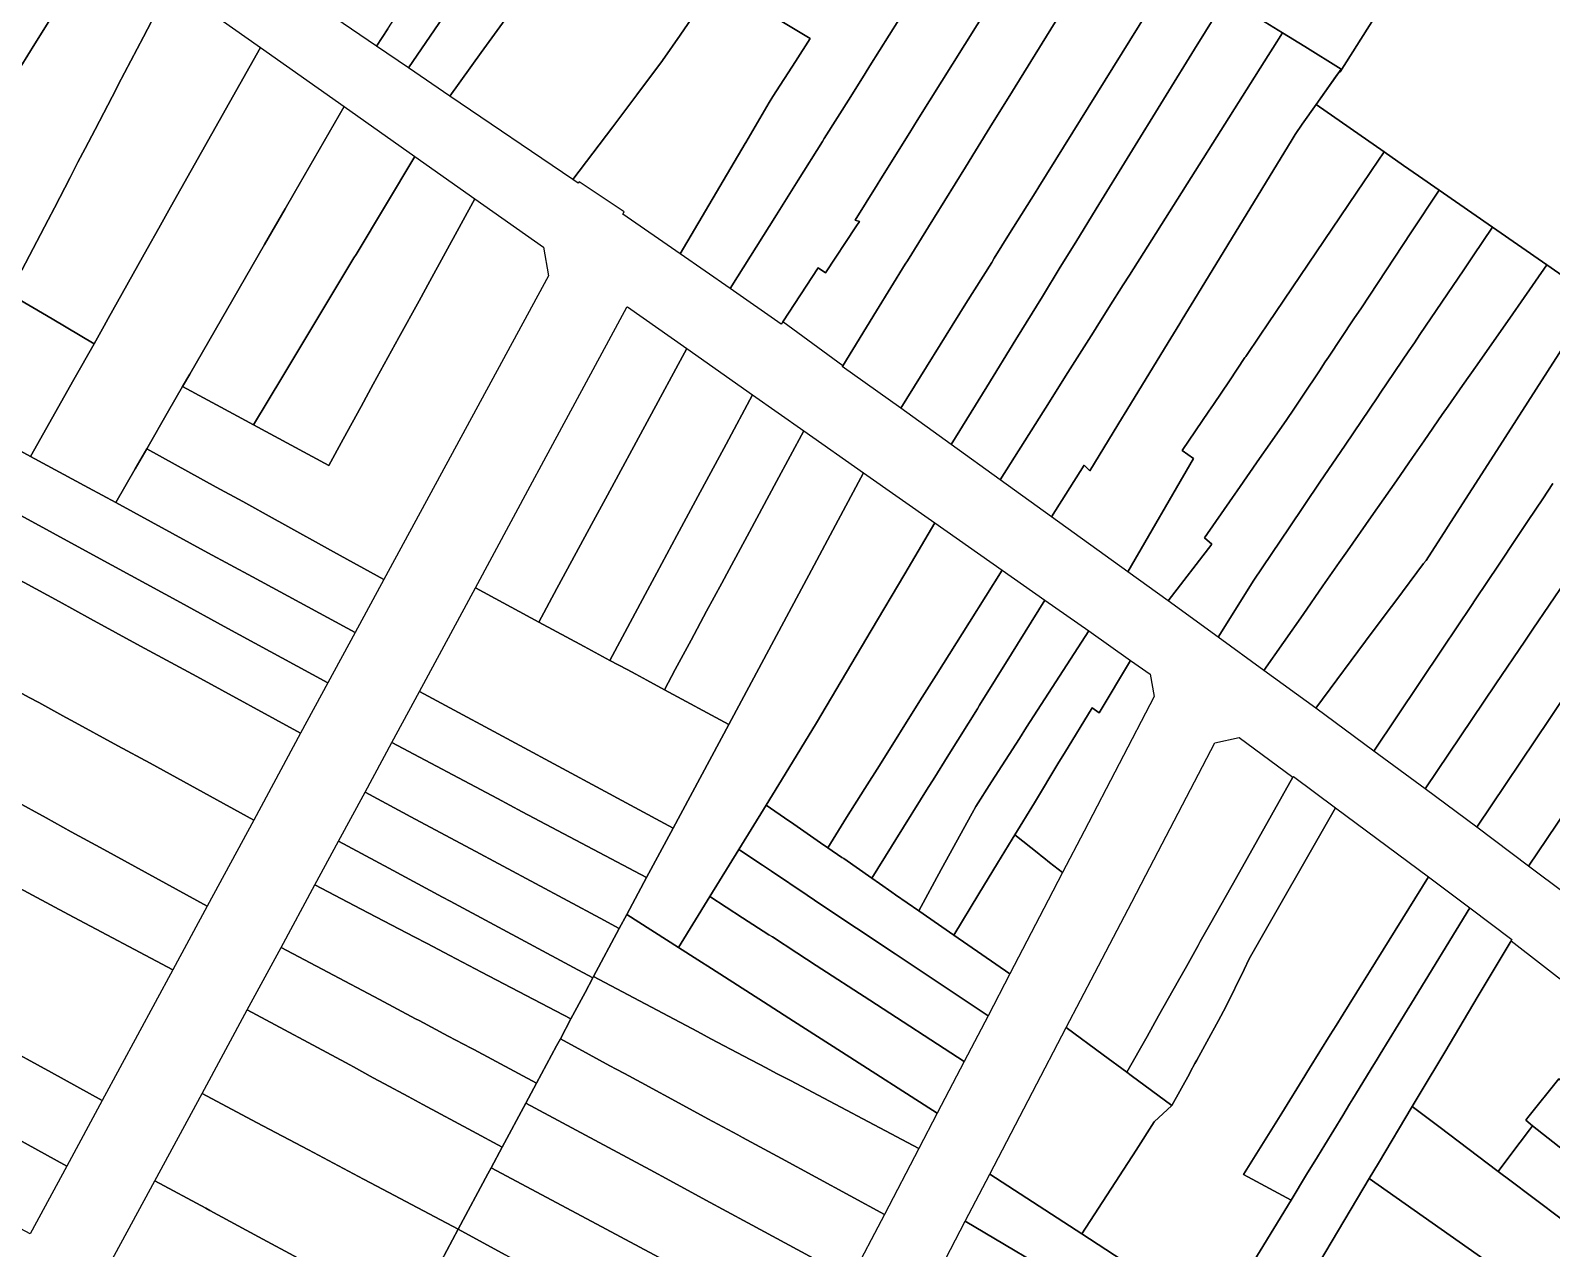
# Model space of a CAD drawing. Header units: metres. Extents: x 3 to 1005126, y 39 to 4383651.
# Drawn here: x 490373.9 to 490497.1, y 4371563.8 to 4371662.4 of the extents above; entities that cross this region are included whole.
import ezdxf

# ---------------------------------------------------------------- set-up
doc = ezdxf.new("R2010")
doc.units = ezdxf.units.M
doc.header["$MEASUREMENT"] = 0
doc.layers.add('TM_Llucmajor', color=7, linetype='Continuous')

msp = doc.modelspace()

# ---------------------------------------------------------------- linework, layer by layer
at = {"layer": 'TM_Llucmajor', "linetype": 'Continuous', "flags": 128}
for points in [[(490519.56, 4371721.68), (490479.94, 4371659.04), (490479.9, 4371659.07), (490479.9, 4371659.07), (490480.03, 4371659.26), (490477.07, 4371661.09), (490475.28, 4371662.19), (490470.71, 4371665.01)], [(490500.56, 4371640.71), (490496.67, 4371643.41), (490492.27, 4371646.46), (490487.96, 4371649.46), (490486.29, 4371650.62), (490485.08, 4371651.46), (490483.51, 4371652.55), (490478, 4371656.38), (490479.6, 4371658.65), (490479.6, 4371658.65), (490479.9, 4371659.07), (490479.94, 4371659.04), (490519.56, 4371721.68)], [(490454.41, 4371669.02), (490445.72, 4371655.1), (490445.12, 4371654.13), (490442.77, 4371650.36), (490442.46, 4371649.88), (490440.69, 4371647.04), (490441.03, 4371646.91), (490440.75, 4371646.49), (490438.3, 4371642.76), (490437.69, 4371643.16), (490434.84, 4371638.8), (490434.84, 4371638.8), (490434.71, 4371638.62), (490430.57, 4371641.49), (490434.32, 4371647.46), (490436.08, 4371650.26), (490438.05, 4371653.39), (490438.19, 4371653.63), (490440.34, 4371657.05), (490441.5, 4371658.89), (490441.89, 4371659.51), (490449.71, 4371671.97)], [(490373.17, 4371659.47), (490374.3, 4371661.3), (490379.74, 4371670.05)], [(490459.63, 4371667.54), (490453.06, 4371656.91), (490451.8, 4371654.87), (490450.42, 4371652.63), (490449.61, 4371651.32), (490447.1, 4371647.26), (490446.97, 4371647.06), (490444.92, 4371643.74), (490444.75, 4371643.46), (490442.42, 4371639.68), (490439.68, 4371635.25), (490439.68, 4371635.25), (490434.84, 4371638.8), (490437.69, 4371643.16), (490438.3, 4371642.76), (490440.75, 4371646.49), (490441.03, 4371646.91), (490440.69, 4371647.04), (490442.46, 4371649.88), (490442.77, 4371650.36), (490445.12, 4371654.13), (490445.72, 4371655.1), (490454.41, 4371669.02)], [(490385.3, 4371666.14), (490383.08, 4371661.86), (490381.05, 4371657.97), (490380.91, 4371657.69), (490379.17, 4371654.36), (490378.37, 4371652.83), (490377.79, 4371651.72), (490377.15, 4371650.48), (490375.88, 4371648.03), (490375.37, 4371647.05), (490373.25, 4371642.98)], [(490434.63, 4371663.19), (490437.05, 4371661.74), (490435.85, 4371659.86), (490434.04, 4371657.05), (490433.74, 4371656.54), (490431.84, 4371653.31), (490431.78, 4371653.22), (490426.52, 4371644.3), (490421.88, 4371647.51), (490422, 4371647.7), (490422, 4371647.7), (490418.34, 4371650.12), (490418.27, 4371650.02), (490417.85, 4371650.31), (490421.07, 4371654.58), (490423.02, 4371657.16), (490425.11, 4371659.94), (490426.53, 4371662), (490427.78, 4371663.81)], [(490402.86, 4371662.52), (490401.95, 4371661.12), (490401.95, 4371661.12), (490398.58, 4371663.41)], [(490498.57, 4371637.63), (490492.37, 4371628.01), (490490.62, 4371625.29), (490488.63, 4371622.18), (490488.54, 4371622.04), (490486.89, 4371619.49), (490486.7, 4371619.24), (490484.44, 4371616.21), (490484.1, 4371615.75), (490482.54, 4371613.67), (490477.96, 4371607.53), (490477.96, 4371607.53), (490473.77, 4371610.58), (490476.94, 4371615.12), (490478.54, 4371617.42), (490479.86, 4371619.31), (490480.53, 4371620.27), (490482.46, 4371623.02), (490484.49, 4371625.93), (490485.8, 4371627.81), (490486.74, 4371629.16), (490488.21, 4371631.29), (490488.69, 4371631.97), (490489.85, 4371633.64), (490491.02, 4371635.31), (490493.91, 4371639.45), (490494.58, 4371640.41), (490496.67, 4371643.41), (490500.56, 4371640.71)], [(490497.16, 4371625.7), (490496.75, 4371625.08), (490496.35, 4371624.48), (490495.17, 4371622.72), (490494.46, 4371621.67), (490494.19, 4371621.26), (490492.8, 4371619.19), (490490.88, 4371616.31), (490490.57, 4371615.85), (490488.26, 4371612.39), (490482.67, 4371604.05), (490482.67, 4371604.05), (490477.96, 4371607.53), (490482.54, 4371613.67), (490484.1, 4371615.75), (490484.44, 4371616.21), (490486.7, 4371619.24), (490486.89, 4371619.49), (490488.54, 4371622.04), (490488.63, 4371622.18), (490490.62, 4371625.29), (490492.37, 4371628.01), (490498.57, 4371637.63)], [(490498.17, 4371617.81), (490495.54, 4371613.91), (490494.89, 4371612.94), (490492.55, 4371609.49), (490486.81, 4371601), (490486.81, 4371601), (490482.67, 4371604.05), (490488.26, 4371612.39), (490490.57, 4371615.85), (490490.88, 4371616.31), (490492.8, 4371619.19), (490494.19, 4371621.26), (490494.46, 4371621.67), (490495.17, 4371622.72), (490496.35, 4371624.48), (490496.75, 4371625.08), (490497.16, 4371625.7)], [(490499.81, 4371611.01), (490496.92, 4371606.7), (490491, 4371597.91), (490491, 4371597.91), (490486.81, 4371601), (490492.55, 4371609.49), (490494.89, 4371612.94), (490495.54, 4371613.91), (490498.17, 4371617.81)], [(490501.27, 4371603.77), (490495.19, 4371594.75), (490495.19, 4371594.75), (490491, 4371597.91), (490496.92, 4371606.7), (490499.81, 4371611.01)], [(490501.17, 4371590.25), (490495.19, 4371594.75), (490501.27, 4371603.77)], [(490462.3, 4371562.86), (490459.04, 4371564.98), (490463.42, 4371571.76), (490464.9, 4371574.06), (490466.33, 4371575.38), (490467.74, 4371577.94), (490467.84, 4371578.13), (490468.19, 4371578.77), (490468.34, 4371579.04), (490469.14, 4371580.51), (490470.1, 4371582.26), (490470.7, 4371583.35), (490472.17, 4371586.37), (490472.59, 4371587.24), (490479.57, 4371599.47), (490487.08, 4371593.88), (490482.31, 4371586.19), (490481.77, 4371585.32), (490480.18, 4371582.76), (490479.61, 4371581.85), (490479.14, 4371581.09), (490477.46, 4371578.38), (490477.25, 4371578.04), (490477.09, 4371577.78), (490475.21, 4371574.76), (490473.59, 4371572.15), (490472.12, 4371569.78), (490475.97, 4371567.72), (490469.56, 4371557.22)], [(490469.56, 4371557.22), (490475.97, 4371567.72), (490477.23, 4371569.78), (490478.1, 4371571.21), (490478.7, 4371572.19), (490480.16, 4371574.57), (490480.71, 4371575.48), (490480.97, 4371575.91), (490482.67, 4371578.68), (490482.86, 4371578.98), (490483.19, 4371579.52), (490485.37, 4371583.09), (490485.71, 4371583.64), (490490.43, 4371591.38), (490493.84, 4371588.8), (490493.79, 4371588.71), (490491.12, 4371584.24), (490488.41, 4371579.69), (490486.43, 4371576.37), (490485.78, 4371575.28), (490483.05, 4371570.7), (490482.3, 4371569.45), (490478.27, 4371562.69)], [(490498.45, 4371558.09), (490495.8, 4371559.95), (490491.75, 4371562.8), (490491.75, 4371562.8), (490482.3, 4371569.45), (490483.05, 4371570.7), (490485.78, 4371575.28), (490487.93, 4371573.66), (490492.73, 4371570.04), (490493.79, 4371569.24), (490495.42, 4371568.01), (490496.28, 4371567.36), (490499.29, 4371565.09)], [(490499.29, 4371565.09), (490496.28, 4371567.36), (490495.42, 4371568.01), (490493.79, 4371569.24), (490492.73, 4371570.04), (490493.76, 4371571.4), (490495.27, 4371573.4), (490495.51, 4371573.72), (490498.04, 4371571.72)], [(490497.81, 4371551.06), (490495.59, 4371552.47), (490493.63, 4371548.14), (490481.53, 4371556.44), (490479, 4371558.18), (490479, 4371558.18), (490476.57, 4371559.85), (490478.27, 4371562.69), (490482.3, 4371569.45), (490491.75, 4371562.8), (490495.8, 4371559.95), (490498.45, 4371558.09)], [(490405.8, 4371560.18), (490408.57, 4371565.36), (490412.37, 4371563.29)]]:
    msp.add_lwpolyline(points, dxfattribs=at)
for points in [[(490404.54, 4371659.35), (490401.95, 4371661.12), (490402.86, 4371662.52), (490406.62, 4371668.32), (490409.59, 4371672.89), (490410.16, 4371673.77), (490411.85, 4371676.37), (490412.45, 4371677.29), (490413.71, 4371679.22), (490413.75, 4371679.28), (490414.7, 4371680.75), (490415.42, 4371681.86), (490415.38, 4371682.5), (490419.55, 4371681.31), (490418.01, 4371679.06), (490415.35, 4371675.16), (490414.57, 4371674.02), (490412.13, 4371670.45), (490410.6, 4371668.22), (490406.99, 4371662.94), (490404.54, 4371659.35)], [(490407.89, 4371657.07), (490404.54, 4371659.35), (490406.99, 4371662.94), (490410.6, 4371668.22), (490412.13, 4371670.45), (490414.57, 4371674.02), (490415.35, 4371675.16), (490418.01, 4371679.06), (490419.55, 4371681.31), (490424.83, 4371680.56), (490422.2, 4371676.91), (490419.09, 4371672.6), (490418.28, 4371671.48), (490416.8, 4371669.42), (490415.73, 4371667.94), (490414.17, 4371665.78), (490410.43, 4371660.59), (490407.89, 4371657.07)], [(490417.85, 4371650.31), (490407.89, 4371657.07), (490410.43, 4371660.59), (490414.17, 4371665.78), (490415.73, 4371667.94), (490416.8, 4371669.42), (490418.28, 4371671.48), (490419.09, 4371672.6), (490422.2, 4371676.91), (490424.83, 4371680.56), (490429.77, 4371679.77), (490437.29, 4371678.62), (490435.97, 4371676.53), (490430.63, 4371668.08), (490429.57, 4371666.41), (490427.78, 4371663.81), (490426.53, 4371662), (490425.11, 4371659.94), (490423.02, 4371657.16), (490421.07, 4371654.58), (490417.85, 4371650.31)], [(490430.57, 4371641.49), (490426.52, 4371644.3), (490431.78, 4371653.22), (490431.84, 4371653.31), (490433.74, 4371656.54), (490434.04, 4371657.05), (490435.85, 4371659.86), (490437.05, 4371661.74), (490434.63, 4371663.19), (490432.71, 4371664.41), (490437.97, 4371672.62), (490439.2, 4371674.54), (490441.41, 4371677.99), (490452.43, 4371676.3), (490449.71, 4371671.97), (490441.89, 4371659.51), (490441.5, 4371658.89), (490440.34, 4371657.05), (490438.19, 4371653.63), (490438.05, 4371653.39), (490436.08, 4371650.26), (490434.32, 4371647.46), (490430.57, 4371641.49)], [(490366.37, 4371648.5), (490359.39, 4371652.83), (490361.96, 4371657.01), (490366.13, 4371663.8), (490372.15, 4371673.58), (490374.21, 4371673.96), (490379.74, 4371670.05), (490374.3, 4371661.3), (490373.17, 4371659.47), (490372.28, 4371658.03), (490370.74, 4371655.54), (490368.98, 4371652.69), (490367.53, 4371650.36), (490366.37, 4371648.5)], [(490444.38, 4371631.8), (490439.64, 4371635.19), (490439.68, 4371635.25), (490442.42, 4371639.68), (490444.75, 4371643.46), (490444.92, 4371643.74), (490446.97, 4371647.06), (490447.1, 4371647.26), (490449.61, 4371651.32), (490450.42, 4371652.63), (490451.8, 4371654.87), (490453.06, 4371656.91), (490459.63, 4371667.54), (490461.56, 4371670.66), (490466.63, 4371667.53), (490464.29, 4371663.78), (490455.55, 4371649.73), (490455.25, 4371649.25), (490453.51, 4371646.45), (490453.19, 4371645.94), (490451.95, 4371643.96), (490451.74, 4371643.61), (490449.66, 4371640.27), (490444.38, 4371631.8)], [(490448.46, 4371628.86), (490444.38, 4371631.8), (490449.66, 4371640.27), (490451.74, 4371643.61), (490451.95, 4371643.96), (490453.19, 4371645.94), (490453.51, 4371646.45), (490455.25, 4371649.25), (490455.55, 4371649.73), (490464.29, 4371663.78), (490466.63, 4371667.53), (490470.71, 4371665.01), (490468.68, 4371661.72), (490468.38, 4371661.23), (490460.2, 4371647.94), (490458.55, 4371645.25), (490457.29, 4371643.21), (490455.84, 4371640.85), (490453.69, 4371637.36), (490451.35, 4371633.55), (490448.46, 4371628.86)], [(490375.71, 4371639.03), (490372.25, 4371641.07), (490373.25, 4371642.98), (490375.37, 4371647.05), (490375.88, 4371648.03), (490377.15, 4371650.48), (490377.79, 4371651.72), (490378.37, 4371652.83), (490379.17, 4371654.36), (490380.91, 4371657.69), (490381.05, 4371657.97), (490383.08, 4371661.86), (490385.3, 4371666.14), (490392.56, 4371661.01), (490385.29, 4371648.07), (490384.34, 4371646.39), (490383.4, 4371644.7), (490380.23, 4371639.07), (490379.9, 4371638.47), (490379.09, 4371637.03), (490375.71, 4371639.03)], [(490452.42, 4371626.01), (490448.46, 4371628.86), (490451.35, 4371633.55), (490453.69, 4371637.36), (490455.84, 4371640.85), (490457.29, 4371643.21), (490458.55, 4371645.25), (490460.2, 4371647.94), (490468.38, 4371661.23), (490468.68, 4371661.72), (490470.71, 4371665.01), (490475.28, 4371662.19), (490474.49, 4371660.94), (490474.12, 4371660.36), (490464.38, 4371644.93), (490462.89, 4371642.58), (490462.39, 4371641.78), (490461.23, 4371639.95), (490460.19, 4371638.3), (490459.98, 4371637.97), (490457.72, 4371634.4), (490456.41, 4371632.32), (490452.42, 4371626.01)], [(490456.59, 4371623.01), (490452.42, 4371626.01), (490456.41, 4371632.32), (490457.72, 4371634.4), (490459.98, 4371637.97), (490460.19, 4371638.3), (490461.23, 4371639.95), (490462.39, 4371641.78), (490462.89, 4371642.58), (490464.38, 4371644.93), (490474.12, 4371660.36), (490474.49, 4371660.94), (490475.28, 4371662.19), (490477.07, 4371661.09), (490480.03, 4371659.26), (490478, 4371656.38), (490476.88, 4371654.8), (490476.3, 4371653.97), (490476.05, 4371653.55), (490468.39, 4371641.01), (490467.15, 4371638.98), (490466.96, 4371638.66), (490465.72, 4371636.64), (490464.76, 4371635.06), (490462.47, 4371631.31), (490462.33, 4371631.08), (490459.68, 4371626.74), (490459.23, 4371627.21), (490456.59, 4371623.01)], [(490378.64, 4371625.36), (490373.96, 4371627.9), (490377.46, 4371634.12), (490379.09, 4371637.03), (490379.9, 4371638.47), (490380.23, 4371639.07), (490383.4, 4371644.7), (490384.34, 4371646.39), (490385.29, 4371648.07), (490392.56, 4371661.01), (490399.33, 4371656.23), (490395.28, 4371649.2), (490394.55, 4371647.95), (490392.89, 4371645.07), (490386.83, 4371634.57), (490386.26, 4371633.57), (490385.12, 4371631.59), (490383.37, 4371628.53), (490382.42, 4371626.91), (490380.85, 4371624.18), (490378.64, 4371625.36)], [(490390.71, 4371631.16), (490386.26, 4371633.57), (490386.83, 4371634.57), (490392.89, 4371645.07), (490394.55, 4371647.95), (490395.28, 4371649.2), (490399.33, 4371656.23), (490405.06, 4371652.19), (490400.3, 4371644.26), (490400.12, 4371643.97), (490395.74, 4371636.7), (490394.37, 4371634.4), (490391.99, 4371630.46), (490390.71, 4371631.16)], [(490462.77, 4371618.57), (490456.59, 4371623.01), (490459.23, 4371627.21), (490459.68, 4371626.74), (490462.33, 4371631.08), (490462.47, 4371631.31), (490464.76, 4371635.06), (490465.72, 4371636.64), (490466.96, 4371638.66), (490467.15, 4371638.98), (490468.39, 4371641.01), (490476.05, 4371653.55), (490476.3, 4371653.97), (490476.88, 4371654.8), (490478, 4371656.38), (490483.51, 4371652.55), (490482.48, 4371651.04), (490482.21, 4371650.63), (490481.92, 4371650.21), (490474.09, 4371638.63), (490473.48, 4371637.72), (490472.31, 4371636), (490472.24, 4371635.9), (490470.98, 4371634.03), (490469.68, 4371632.11), (490469.31, 4371631.57), (490467.16, 4371628.38), (490468.08, 4371627.73), (490462.77, 4371618.57)], [(490398.1, 4371627.16), (490391.99, 4371630.46), (490394.37, 4371634.4), (490395.74, 4371636.7), (490400.12, 4371643.97), (490400.3, 4371644.26), (490405.06, 4371652.19), (490409.92, 4371648.76), (490406.26, 4371642.08), (490405.4, 4371640.51), (490403.76, 4371637.52), (490401.69, 4371633.75), (490401.31, 4371633.05), (490400.71, 4371631.95), (490399.26, 4371629.29), (490398.1, 4371627.16)], [(490466.03, 4371616.22), (490462.77, 4371618.57), (490468.08, 4371627.73), (490467.16, 4371628.38), (490469.31, 4371631.57), (490469.68, 4371632.11), (490470.98, 4371634.03), (490472.24, 4371635.9), (490472.31, 4371636), (490473.48, 4371637.72), (490474.09, 4371638.63), (490481.92, 4371650.21), (490482.21, 4371650.63), (490482.48, 4371651.04), (490483.51, 4371652.55), (490485.08, 4371651.46), (490486.29, 4371650.62), (490487.96, 4371649.46), (490485.67, 4371646), (490481.66, 4371639.94), (490481.06, 4371639.04), (490479, 4371635.94), (490478.74, 4371635.55), (490478.26, 4371634.83), (490476.96, 4371632.87), (490476.2, 4371631.72), (490475.63, 4371630.89), (490474.25, 4371628.92), (490473.42, 4371627.73), (490471.6, 4371625.12), (490471.22, 4371624.58), (490468.95, 4371621.32), (490469.56, 4371620.81), (490466.03, 4371616.22)], [(490360.75, 4371637.29), (490352.71, 4371641.96), (490357.51, 4371649.77), (490365.44, 4371645.09), (490368.58, 4371643.24), (490371.03, 4371641.79), (490372.25, 4371641.07), (490375.71, 4371639.03), (490379.09, 4371637.03), (490377.46, 4371634.12), (490373.96, 4371627.9), (490371.23, 4371629.39), (490369.35, 4371630.41), (490367.21, 4371631.58), (490367.99, 4371633.08), (490364.03, 4371635.39), (490360.75, 4371637.29)], [(490470.08, 4371613.27), (490466.03, 4371616.22), (490469.56, 4371620.81), (490468.95, 4371621.32), (490471.22, 4371624.58), (490471.6, 4371625.12), (490473.42, 4371627.73), (490474.25, 4371628.92), (490475.63, 4371630.89), (490476.2, 4371631.72), (490476.96, 4371632.87), (490478.26, 4371634.83), (490478.74, 4371635.55), (490479, 4371635.94), (490481.06, 4371639.04), (490481.66, 4371639.94), (490485.67, 4371646), (490487.96, 4371649.46), (490492.27, 4371646.46), (490490.7, 4371644.14), (490489.95, 4371643.02), (490486.4, 4371637.77), (490485.95, 4371637.1), (490485.51, 4371636.46), (490483.19, 4371633.02), (490482.98, 4371632.72), (490480.34, 4371628.82), (490478.31, 4371625.82), (490475.82, 4371622.13), (490472.96, 4371617.9), (490470.08, 4371613.27)], [(490391.12, 4371624.25), (490388.97, 4371625.43), (490383.37, 4371628.53), (490385.12, 4371631.59), (490386.26, 4371633.57), (490390.71, 4371631.16), (490391.99, 4371630.46), (490398.1, 4371627.16), (490399.26, 4371629.29), (490400.71, 4371631.95), (490401.31, 4371633.05), (490401.69, 4371633.75), (490403.76, 4371637.52), (490405.4, 4371640.51), (490406.26, 4371642.08), (490409.92, 4371648.76), (490415.46, 4371644.85), (490415.88, 4371642.53), (490402.55, 4371617.94), (490398.47, 4371620.19), (490394.3, 4371622.49), (490393.76, 4371622.79), (490391.12, 4371624.25)], [(490473.77, 4371610.58), (490470.08, 4371613.27), (490472.96, 4371617.9), (490475.82, 4371622.13), (490478.31, 4371625.82), (490480.34, 4371628.82), (490482.98, 4371632.72), (490483.19, 4371633.02), (490485.51, 4371636.46), (490485.95, 4371637.1), (490486.4, 4371637.77), (490489.95, 4371643.02), (490490.7, 4371644.14), (490492.27, 4371646.46), (490496.67, 4371643.41), (490494.58, 4371640.41), (490493.91, 4371639.45), (490491.02, 4371635.31), (490489.85, 4371633.64), (490488.69, 4371631.97), (490488.21, 4371631.29), (490486.74, 4371629.16), (490485.8, 4371627.81), (490484.49, 4371625.93), (490482.46, 4371623.02), (490480.53, 4371620.27), (490479.86, 4371619.31), (490478.54, 4371617.42), (490476.94, 4371615.12), (490473.77, 4371610.58)], [(490415.09, 4371614.5), (490409.95, 4371617.27), (490414.38, 4371625.49), (490415.5, 4371627.56), (490422.2, 4371639.98), (490422.27, 4371640), (490427.06, 4371636.63), (490420.64, 4371624.77), (490419.52, 4371622.69), (490416.55, 4371617.21), (490415.09, 4371614.5)], [(490418.76, 4371612.52), (490415.09, 4371614.5), (490416.55, 4371617.21), (490419.52, 4371622.69), (490420.64, 4371624.77), (490427.06, 4371636.63), (490432.39, 4371632.89), (490430.25, 4371628.91), (490427.97, 4371624.67), (490426.27, 4371621.51), (490424.65, 4371618.49), (490423.7, 4371616.74), (490420.84, 4371611.4), (490418.76, 4371612.52)], [(490422.23, 4371610.65), (490420.84, 4371611.4), (490423.7, 4371616.74), (490424.65, 4371618.49), (490426.27, 4371621.51), (490427.97, 4371624.67), (490430.25, 4371628.91), (490432.39, 4371632.89), (490436.54, 4371629.98), (490434.33, 4371625.88), (490432.13, 4371621.8), (490430.49, 4371618.75), (490429.89, 4371617.64), (490428.67, 4371615.38), (490427.41, 4371613.03), (490426.13, 4371610.66), (490425.25, 4371609.02), (490423.82, 4371609.79), (490422.93, 4371610.27), (490422.23, 4371610.65)], [(490369.04, 4371625.37), (490365.06, 4371627.55), (490367.21, 4371631.58), (490369.35, 4371630.41), (490371.23, 4371629.39), (490373.96, 4371627.9), (490378.64, 4371625.36), (490380.85, 4371624.18), (490388.3, 4371620.11), (490391.91, 4371618.16), (490400.22, 4371613.64), (490398.01, 4371609.57), (490389.62, 4371614.15), (490386.1, 4371616.07), (490379.28, 4371619.79), (490369.04, 4371625.37)], [(490430.46, 4371606.22), (490425.25, 4371609.02), (490426.13, 4371610.66), (490427.41, 4371613.03), (490428.67, 4371615.38), (490429.89, 4371617.64), (490430.49, 4371618.75), (490432.13, 4371621.8), (490434.33, 4371625.88), (490436.54, 4371629.98), (490441.37, 4371626.59), (490439.1, 4371622.34), (490437.15, 4371618.71), (490430.46, 4371606.22)], [(490388.3, 4371620.11), (490380.85, 4371624.18), (490382.42, 4371626.91), (490383.37, 4371628.53), (490388.97, 4371625.43), (490391.12, 4371624.25), (490393.76, 4371622.79), (490394.3, 4371622.49), (490398.47, 4371620.19), (490402.55, 4371617.94), (490400.22, 4371613.64), (490391.91, 4371618.16), (490388.3, 4371620.11)], [(490368.31, 4371620.5), (490362.9, 4371623.45), (490363.03, 4371623.7), (490365.06, 4371627.55), (490369.04, 4371625.37), (490379.28, 4371619.79), (490386.1, 4371616.07), (490389.62, 4371614.15), (490398.01, 4371609.57), (490395.81, 4371605.5), (490387.41, 4371610.08), (490383.91, 4371611.99), (490382.85, 4371612.56), (490378.8, 4371614.77), (490376.26, 4371616.16), (490371.55, 4371618.73), (490368.31, 4371620.5)], [(490426.4, 4371588.16), (490422.22, 4371590.84), (490423.81, 4371593.81), (490425.95, 4371597.81), (490430.46, 4371606.22), (490437.15, 4371618.71), (490439.1, 4371622.34), (490441.37, 4371626.59), (490447.15, 4371622.53), (490444.7, 4371618.4), (490441.99, 4371613.82), (490437.56, 4371606.33), (490435.02, 4371602.2), (490434.5, 4371601.35), (490433.48, 4371599.69), (490431.27, 4371596.09), (490428.93, 4371592.28), (490426.4, 4371588.16)], [(490365.76, 4371612.82), (490359.19, 4371616.41), (490359.64, 4371617.29), (490361.79, 4371621.35), (490362.9, 4371623.45), (490368.31, 4371620.5), (490371.55, 4371618.73), (490376.26, 4371616.16), (490378.8, 4371614.77), (490382.85, 4371612.56), (490383.91, 4371611.99), (490387.41, 4371610.08), (490395.81, 4371605.5), (490392.03, 4371598.47), (490387.96, 4371600.69), (490383.62, 4371603.07), (490381.02, 4371604.48), (490377.26, 4371606.54), (490376.81, 4371606.78), (490374.62, 4371607.98), (490373.84, 4371608.4), (490365.76, 4371612.82)], [(490435.31, 4371598.42), (490433.48, 4371599.69), (490434.5, 4371601.35), (490435.02, 4371602.2), (490437.56, 4371606.33), (490441.99, 4371613.82), (490444.7, 4371618.4), (490447.15, 4371622.53), (490452.58, 4371618.71), (490449.93, 4371614.48), (490447.24, 4371610.2), (490445.93, 4371608.11), (490442.65, 4371602.88), (490441.48, 4371601.03), (490440, 4371598.67), (490438.47, 4371596.23), (490437.89, 4371596.63), (490435.46, 4371598.32), (490435.31, 4371598.42)], [(490439.62, 4371595.44), (490438.47, 4371596.23), (490440, 4371598.67), (490441.48, 4371601.03), (490442.65, 4371602.88), (490445.93, 4371608.11), (490447.24, 4371610.2), (490449.93, 4371614.48), (490452.58, 4371618.71), (490456.03, 4371616.28), (490453.34, 4371611.92), (490450.75, 4371607.77), (490450.58, 4371607.48), (490448.27, 4371603.78), (490447, 4371601.74), (490446.61, 4371601.11), (490443.98, 4371596.89), (490443.64, 4371596.34), (490442.03, 4371593.77), (490439.76, 4371595.35), (490439.62, 4371595.44)], [(490414.24, 4371604.14), (490405.43, 4371608.89), (490409.95, 4371617.27), (490415.09, 4371614.5), (490418.76, 4371612.52), (490420.84, 4371611.4), (490422.23, 4371610.65), (490422.93, 4371610.27), (490423.82, 4371609.79), (490425.25, 4371609.02), (490430.46, 4371606.22), (490425.95, 4371597.81), (490419.4, 4371601.35), (490417.71, 4371602.26), (490415.94, 4371603.22), (490414.24, 4371604.14)], [(490360.09, 4371606.93), (490355.49, 4371609.44), (490357.64, 4371613.5), (490359.19, 4371616.41), (490365.76, 4371612.82), (490373.84, 4371608.4), (490374.62, 4371607.98), (490376.81, 4371606.78), (490377.26, 4371606.54), (490381.02, 4371604.48), (490383.62, 4371603.07), (490387.96, 4371600.69), (490392.03, 4371598.47), (490388.25, 4371591.49), (490379.87, 4371596.09), (490377.23, 4371597.53), (490375.22, 4371598.64), (490370.06, 4371601.46), (490368.25, 4371602.45), (490366.89, 4371603.2), (490360.09, 4371606.93)], [(490442.67, 4371593.33), (490442.03, 4371593.77), (490443.64, 4371596.34), (490443.98, 4371596.89), (490446.61, 4371601.11), (490447, 4371601.74), (490448.27, 4371603.78), (490450.58, 4371607.48), (490450.75, 4371607.77), (490453.34, 4371611.92), (490456.03, 4371616.28), (490459.59, 4371613.78), (490454.57, 4371605.98), (490453.98, 4371605.07), (490451.73, 4371601.57), (490450.45, 4371599.58), (490450.15, 4371599.04), (490447.66, 4371594.47), (490445.83, 4371591.13), (490443.96, 4371592.43), (490443.67, 4371592.63), (490442.67, 4371593.33)], [(490448.68, 4371589.16), (490445.83, 4371591.13), (490447.66, 4371594.47), (490450.15, 4371599.04), (490450.45, 4371599.58), (490451.73, 4371601.57), (490453.98, 4371605.07), (490454.57, 4371605.98), (490459.59, 4371613.78), (490462.97, 4371611.4), (490460.44, 4371607.14), (490459.86, 4371607.55), (490457.64, 4371603.89), (490457.18, 4371603.15), (490455.2, 4371599.88), (490453.61, 4371597.27), (490453.4, 4371596.93), (490452.21, 4371594.97), (490450.71, 4371592.5), (490448.68, 4371589.16)], [(490455.97, 4371595.41), (490455.75, 4371595.58), (490455.55, 4371595.74), (490453.61, 4371597.27), (490455.2, 4371599.88), (490457.18, 4371603.15), (490457.64, 4371603.89), (490459.86, 4371607.55), (490460.44, 4371607.14), (490462.97, 4371611.4), (490464.57, 4371610.28), (490464.9, 4371608.47), (490459.23, 4371597.58), (490457.48, 4371594.22), (490456.43, 4371595.05), (490455.97, 4371595.41)], [(490365.35, 4371597.07), (490352.46, 4371604.08), (490353.3, 4371605.55), (490355.22, 4371608.96), (490355.49, 4371609.44), (490360.09, 4371606.93), (490366.89, 4371603.2), (490368.25, 4371602.45), (490370.06, 4371601.46), (490375.22, 4371598.64), (490377.23, 4371597.53), (490379.87, 4371596.09), (490388.25, 4371591.49), (490385.46, 4371586.34), (490377.03, 4371590.84), (490370.83, 4371594.15), (490365.35, 4371597.07)], [(490411.75, 4371600.21), (490403.19, 4371604.75), (490405.43, 4371608.89), (490414.24, 4371604.14), (490415.94, 4371603.22), (490417.71, 4371602.26), (490419.4, 4371601.35), (490425.95, 4371597.81), (490423.81, 4371593.81), (490413.74, 4371599.15), (490411.75, 4371600.21)], [(490409.59, 4371596.14), (490405.08, 4371598.55), (490401.02, 4371600.73), (490403.19, 4371604.75), (490411.75, 4371600.21), (490413.74, 4371599.15), (490423.81, 4371593.81), (490422.22, 4371590.84), (490421.6, 4371589.69), (490420.05, 4371590.52), (490409.59, 4371596.14)], [(490460.77, 4371579.48), (490457.78, 4371581.69), (490460.1, 4371586.12), (490462.19, 4371590.13), (490463.08, 4371591.83), (490464.21, 4371594), (490469.81, 4371604.71), (490471.78, 4371605.16), (490476.12, 4371601.94), (490471.55, 4371593.83), (490469.48, 4371590.15), (490468.62, 4371588.63), (490468.45, 4371588.32), (490467.5, 4371586.63), (490466.86, 4371585.49), (490465.25, 4371582.63), (490464.31, 4371580.96), (490462.68, 4371578.07), (490460.77, 4371579.48)], [(490365.72, 4371583.47), (490346.71, 4371593.89), (490348.38, 4371596.85), (490352.46, 4371604.08), (490365.35, 4371597.07), (490370.83, 4371594.15), (490377.03, 4371590.84), (490385.46, 4371586.34), (490379.76, 4371575.77), (490375.64, 4371578.03), (490371.38, 4371580.37), (490368.87, 4371581.75), (490365.72, 4371583.47)], [(490463.04, 4371577.81), (490462.68, 4371578.07), (490464.31, 4371580.96), (490465.25, 4371582.63), (490466.86, 4371585.49), (490467.5, 4371586.63), (490468.45, 4371588.32), (490468.62, 4371588.63), (490469.48, 4371590.15), (490471.55, 4371593.83), (490476.12, 4371601.94), (490476.16, 4371602.01), (490479.57, 4371599.47), (490472.59, 4371587.24), (490472.17, 4371586.37), (490470.7, 4371583.35), (490470.1, 4371582.26), (490469.14, 4371580.51), (490468.34, 4371579.04), (490468.19, 4371578.77), (490467.84, 4371578.13), (490467.74, 4371577.94), (490466.33, 4371575.38), (490463.04, 4371577.81)], [(490407.29, 4371592.24), (490402.95, 4371594.58), (490398.87, 4371596.77), (490401.02, 4371600.73), (490405.08, 4371598.55), (490409.59, 4371596.14), (490420.05, 4371590.52), (490421.6, 4371589.69), (490419.52, 4371585.8), (490419.46, 4371585.69), (490417.9, 4371586.53), (490407.9, 4371591.91), (490407.29, 4371592.24)], [(490433.18, 4371594.82), (490431.27, 4371596.09), (490433.48, 4371599.69), (490435.31, 4371598.42), (490435.46, 4371598.32), (490437.89, 4371596.63), (490438.47, 4371596.23), (490439.62, 4371595.44), (490439.76, 4371595.35), (490442.03, 4371593.77), (490442.67, 4371593.33), (490443.67, 4371592.63), (490443.96, 4371592.43), (490445.83, 4371591.13), (490448.68, 4371589.16), (490453.21, 4371586.02), (490451.45, 4371582.64), (490443.92, 4371587.65), (490440.8, 4371589.73), (490438, 4371591.59), (490436.8, 4371592.4), (490433.91, 4371594.33), (490433.18, 4371594.82)], [(490406.05, 4371588.47), (490404.99, 4371589.03), (490400.71, 4371591.27), (490396.96, 4371593.23), (490398.87, 4371596.77), (490402.95, 4371594.58), (490407.29, 4371592.24), (490407.9, 4371591.91), (490417.9, 4371586.53), (490419.46, 4371585.69), (490418.84, 4371584.52), (490417.69, 4371582.38), (490410.46, 4371586.16), (490407.88, 4371587.51), (490406.05, 4371588.47)], [(490431.58, 4371590.55), (490428.93, 4371592.28), (490431.27, 4371596.09), (490433.18, 4371594.82), (490433.91, 4371594.33), (490436.8, 4371592.4), (490438, 4371591.59), (490440.8, 4371589.73), (490443.92, 4371587.65), (490451.45, 4371582.64), (490449.52, 4371578.93), (490441.87, 4371583.9), (490437.54, 4371586.7), (490435.96, 4371587.73), (490433.99, 4371589.01), (490433.71, 4371589.19), (490431.58, 4371590.55)], [(490453.21, 4371586.02), (490448.68, 4371589.16), (490450.71, 4371592.5), (490452.21, 4371594.97), (490453.4, 4371596.93), (490453.61, 4371597.27), (490455.55, 4371595.74), (490455.75, 4371595.58), (490455.97, 4371595.41), (490456.43, 4371595.05), (490457.48, 4371594.22), (490456.31, 4371591.98), (490453.21, 4371586.02)], [(490348.47, 4371586.01), (490343.72, 4371588.6), (490346.71, 4371593.89), (490365.72, 4371583.47), (490368.87, 4371581.75), (490371.38, 4371580.37), (490375.64, 4371578.03), (490379.76, 4371575.77), (490376.89, 4371570.47), (490372.74, 4371572.75), (490372.19, 4371573.05), (490368.51, 4371575.05), (490364.59, 4371577.19), (490363.37, 4371577.86), (490351.34, 4371584.44), (490348.47, 4371586.01)], [(490475.97, 4371567.72), (490472.12, 4371569.78), (490473.59, 4371572.15), (490475.21, 4371574.76), (490477.09, 4371577.78), (490477.25, 4371578.04), (490477.46, 4371578.38), (490479.14, 4371581.09), (490479.61, 4371581.85), (490480.18, 4371582.76), (490481.77, 4371585.32), (490482.31, 4371586.19), (490487.08, 4371593.88), (490490.43, 4371591.38), (490485.71, 4371583.64), (490485.37, 4371583.09), (490483.19, 4371579.52), (490482.86, 4371578.98), (490482.67, 4371578.68), (490480.97, 4371575.91), (490480.71, 4371575.48), (490480.16, 4371574.57), (490478.7, 4371572.19), (490478.1, 4371571.21), (490477.23, 4371569.78), (490475.97, 4371567.72)], [(490405.11, 4371582.39), (490402.19, 4371583.94), (490398, 4371586.17), (490394.23, 4371588.17), (490396.96, 4371593.23), (490400.71, 4371591.27), (490404.99, 4371589.03), (490406.05, 4371588.47), (490407.88, 4371587.51), (490410.46, 4371586.16), (490417.69, 4371582.38), (490416.83, 4371580.77), (490416.53, 4371580.2), (490414.91, 4371577.19), (490409.82, 4371579.89), (490409.61, 4371580), (490407.75, 4371580.99), (490405.39, 4371582.24), (490405.11, 4371582.39)], [(490427.96, 4371587.16), (490426.4, 4371588.16), (490428.93, 4371592.28), (490431.58, 4371590.55), (490433.71, 4371589.19), (490433.99, 4371589.01), (490435.96, 4371587.73), (490437.54, 4371586.7), (490441.87, 4371583.9), (490449.52, 4371578.93), (490447.34, 4371574.75), (490439.58, 4371579.72), (490435.7, 4371582.2), (490435.31, 4371582.45), (490433.28, 4371583.75), (490429.06, 4371586.46), (490427.96, 4371587.16)], [(490427.92, 4371581.35), (490419.52, 4371585.8), (490421.6, 4371589.69), (490422.22, 4371590.84), (490426.4, 4371588.16), (490427.96, 4371587.16), (490429.06, 4371586.46), (490433.28, 4371583.75), (490435.31, 4371582.45), (490435.7, 4371582.2), (490439.58, 4371579.72), (490447.34, 4371574.75), (490445.85, 4371571.9), (490435.45, 4371577.38), (490434.33, 4371577.97), (490433.5, 4371578.41), (490431.67, 4371579.37), (490429.02, 4371580.77), (490427.92, 4371581.35)], [(490501.31, 4371582.66), (490501.55, 4371582.47), (490500.06, 4371580.58), (490499.25, 4371579.57), (490502.3, 4371577.14), (490500.68, 4371575.1), (490497.87, 4371577.34), (490497.63, 4371577.53), (490495.14, 4371574.4), (490494.96, 4371574.17), (490495.51, 4371573.72), (490495.27, 4371573.4), (490493.76, 4371571.4), (490492.73, 4371570.04), (490487.93, 4371573.66), (490485.78, 4371575.28), (490486.43, 4371576.37), (490488.41, 4371579.69), (490491.12, 4371584.24), (490493.79, 4371588.71), (490501.38, 4371582.78), (490501.31, 4371582.66)], [(490342.57, 4371581.68), (490340.46, 4371582.82), (490341.07, 4371583.9), (490342.29, 4371586.07), (490343.72, 4371588.6), (490348.47, 4371586.01), (490351.34, 4371584.44), (490363.37, 4371577.86), (490364.59, 4371577.19), (490368.51, 4371575.05), (490372.19, 4371573.05), (490372.74, 4371572.75), (490376.89, 4371570.47), (490373.92, 4371564.97), (490369.35, 4371567.41), (490365.49, 4371569.46), (490360.33, 4371572.22), (490358.96, 4371572.95), (490357.03, 4371573.97), (490354.87, 4371575.14), (490342.57, 4371581.68)], [(490400.08, 4371578.49), (490399.78, 4371578.65), (490399.43, 4371578.84), (490391.49, 4371583.12), (490394.23, 4371588.17), (490398, 4371586.17), (490402.19, 4371583.94), (490405.11, 4371582.39), (490405.39, 4371582.24), (490407.75, 4371580.99), (490409.61, 4371580), (490409.82, 4371579.89), (490414.91, 4371577.19), (490414.04, 4371575.56), (490412.13, 4371571.99), (490409.72, 4371573.29), (490405.7, 4371575.46), (490404.5, 4371576.1), (490402.59, 4371577.13), (490401.68, 4371577.62), (490400.08, 4371578.49)], [(490419.17, 4371579.49), (490416.83, 4371580.77), (490417.69, 4371582.38), (490418.84, 4371584.52), (490419.46, 4371585.69), (490419.52, 4371585.8), (490427.92, 4371581.35), (490429.02, 4371580.77), (490431.67, 4371579.37), (490433.5, 4371578.41), (490434.33, 4371577.97), (490435.45, 4371577.38), (490445.85, 4371571.9), (490443.07, 4371566.56), (490434.72, 4371571.08), (490431.58, 4371572.78), (490431.2, 4371572.99), (490428.77, 4371574.3), (490426.74, 4371575.4), (490423.37, 4371577.22), (490422.01, 4371577.96), (490421.36, 4371578.31), (490420.84, 4371578.59), (490419.17, 4371579.49)], [(490392.25, 4371574), (490387.83, 4371576.34), (490391.49, 4371583.12), (490399.43, 4371578.84), (490399.78, 4371578.65), (490400.08, 4371578.49), (490401.68, 4371577.62), (490402.59, 4371577.13), (490404.5, 4371576.1), (490405.7, 4371575.46), (490409.72, 4371573.29), (490412.13, 4371571.99), (490411.23, 4371570.33), (490410.97, 4371569.84), (490408.57, 4371565.36), (490401.99, 4371568.84), (490400.9, 4371569.42), (490398.87, 4371570.49), (490398.07, 4371570.92), (490396.46, 4371571.77), (490392.25, 4371574)], [(490459.04, 4371564.98), (490451.58, 4371569.81), (490455.05, 4371576.46), (490457.78, 4371581.69), (490460.77, 4371579.48), (490462.68, 4371578.07), (490463.04, 4371577.81), (490466.33, 4371575.38), (490464.9, 4371574.06), (490463.42, 4371571.76), (490459.04, 4371564.98)], [(490495.51, 4371573.72), (490494.96, 4371574.17), (490495.14, 4371574.4), (490497.63, 4371577.53), (490497.87, 4371577.34), (490500.68, 4371575.1), (490502.3, 4371577.14), (490499.25, 4371579.57), (490500.06, 4371580.58), (490501.55, 4371582.47), (490508.52, 4371576.93), (490505.33, 4371572.92), (490503.47, 4371570.58), (490503.06, 4371570.06), (490501.93, 4371568.63), (490498.04, 4371571.72), (490495.51, 4371573.72)], [(490420.73, 4371571.96), (490414.04, 4371575.56), (490414.91, 4371577.19), (490416.53, 4371580.2), (490416.83, 4371580.77), (490419.17, 4371579.49), (490420.84, 4371578.59), (490421.36, 4371578.31), (490422.01, 4371577.96), (490423.37, 4371577.22), (490426.74, 4371575.4), (490428.77, 4371574.3), (490431.2, 4371572.99), (490431.58, 4371572.78), (490434.72, 4371571.08), (490443.07, 4371566.56), (490440.35, 4371561.36), (490431.99, 4371565.88), (490428.6, 4371567.71), (490425.68, 4371569.29), (490424.09, 4371570.15), (490420.73, 4371571.96)], [(490388.14, 4371567.05), (490384.01, 4371569.28), (490387.83, 4371576.34), (490392.25, 4371574), (490396.46, 4371571.77), (490398.07, 4371570.92), (490398.87, 4371570.49), (490400.9, 4371569.42), (490401.99, 4371568.84), (490408.57, 4371565.36), (490405.8, 4371560.18), (490404.69, 4371558.1), (490401.91, 4371559.61), (490398.86, 4371561.25), (490398.1, 4371561.66), (490395.62, 4371563), (490392.4, 4371564.74), (490388.47, 4371566.87), (490388.14, 4371567.05)], [(490418.98, 4371566.19), (490411.23, 4371570.33), (490412.13, 4371571.99), (490414.04, 4371575.56), (490420.73, 4371571.96), (490424.09, 4371570.15), (490425.68, 4371569.29), (490428.6, 4371567.71), (490431.99, 4371565.88), (490440.35, 4371561.36), (490437.66, 4371556.21), (490429.38, 4371560.63), (490426, 4371562.44), (490418.98, 4371566.19)], [(490412.37, 4371563.29), (490408.57, 4371565.36), (490410.97, 4371569.84), (490411.23, 4371570.33), (490418.98, 4371566.19), (490426, 4371562.44), (490429.38, 4371560.63), (490437.66, 4371556.21), (490434.96, 4371551.02), (490431.15, 4371553.09), (490427.66, 4371554.98), (490426.68, 4371555.52), (490425.1, 4371556.38), (490423.45, 4371557.28), (490420.06, 4371559.11), (490418.67, 4371559.87), (490416.15, 4371561.24), (490415.52, 4371561.58), (490412.37, 4371563.29)], [(490384.69, 4371560.36), (490380.4, 4371562.61), (490384.01, 4371569.28), (490388.14, 4371567.05), (490388.47, 4371566.87), (490392.4, 4371564.74), (490395.62, 4371563), (490398.1, 4371561.66), (490398.86, 4371561.25), (490401.91, 4371559.61), (490404.69, 4371558.1), (490402.95, 4371554.85), (490401.17, 4371551.54), (490399.42, 4371552.46), (490397.72, 4371553.36), (490396.53, 4371553.99), (490394.31, 4371555.16), (490388.9, 4371558.02), (490384.69, 4371560.36)], [(490460.64, 4371559.45), (490458.42, 4371560.77), (490449.6, 4371566.01), (490451.58, 4371569.81), (490459.04, 4371564.98), (490462.3, 4371562.86), (490465.97, 4371560.48), (490469.56, 4371557.22), (490470.41, 4371556.45), (490473.39, 4371554.51), (490472.28, 4371552.65), (490469.23, 4371554.47), (490466.66, 4371555.94), (490465.24, 4371556.75), (490463.82, 4371557.56), (490461.33, 4371559.04), (490460.64, 4371559.45)], [(490456.7, 4371557.5), (490447.62, 4371562.21), (490449.6, 4371566.01), (490458.42, 4371560.77), (490460.64, 4371559.45), (490461.33, 4371559.04), (490463.82, 4371557.56), (490465.24, 4371556.75), (490466.66, 4371555.94), (490469.23, 4371554.47), (490472.28, 4371552.65), (490471.39, 4371551.16), (490470.81, 4371550.18), (490467.79, 4371551.75), (490465.12, 4371553.13), (490464.21, 4371553.61), (490463.49, 4371553.98), (490462.09, 4371554.7), (490461.81, 4371554.85), (490459.72, 4371555.93), (490456.7, 4371557.5)]]:
    msp.add_lwpolyline(points, close=True, dxfattribs=at)

doc.saveas('drawing.dxf')
